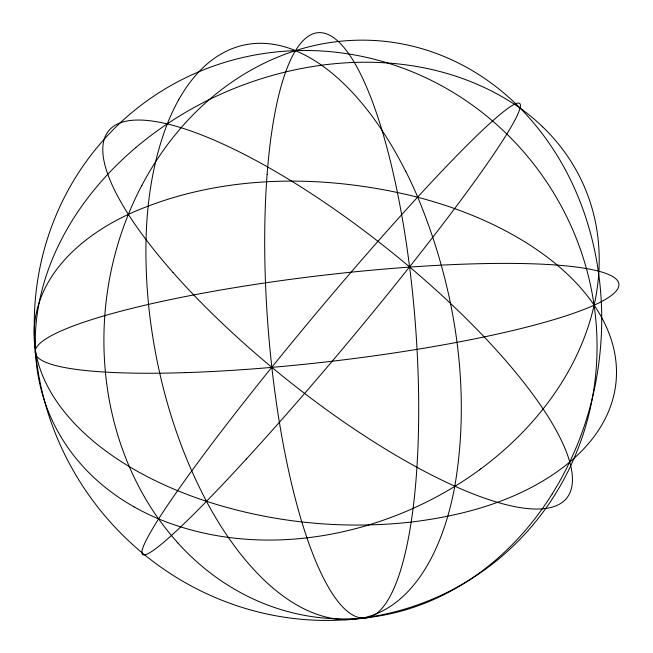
<?xml version="1.0" encoding="UTF-8"?>
<svg xmlns="http://www.w3.org/2000/svg" width="653" height="653" viewBox="0 0 653 653"><rect width="100%" height="100%" fill="white"/><g stroke="black" fill="none" stroke-linecap="round" stroke-linejoin="round"><path stroke-width="0.98" d="M552.201 493.905A289.973 248.254 -83 0 0 569.514 462.316C624.219 348.849 610.155 199.9 520.221 108.169A289.956 248.213 -83 0 0 496.435 87.045L494.941 85.886A289.973 248.254 -83 0 0 295.564 50.632A292.568 149.464 78.4 0 0 179.355 98.603M141.832 185.37L140.991 186.962A289.973 248.254 -83 0 0 128.404 214.274M178.62 99.925L179.363 98.611M552.242 493.848L551.099 495.651A289.973 248.254 -83 0 1 177.787 542.888M135.857 147.562L137.546 146.141A290.609 228.281 -23 0 1 167.323 123.833C269.126 55.342 415.332 35.466 520.221 108.169A290.609 228.281 -23 0 1 542.602 126.796M569.538 462.259C524.979 498.81 467.401 515.282 411.047 522.074C342.433 529.73 272.154 522.629 206.487 501.3A292.12 170.262 5.7 0 1 171.959 488.281L169.968 487.424A292.136 170.294 5.7 0 1 105.688 226.477L106.929 225.75A292.12 170.262 5.7 0 1 128.429 214.364M479.392 469.899L480.82 468.846M206.47 501.341A292.552 149.464 78.4 0 0 223.938 530.905L225.04 532.53A292.568 149.447 78.4 0 0 362.227 618.113A292.568 149.464 78.4 0 0 448.954 512.001L449.321 510.581A292.568 149.447 78.4 0 0 454.774 486.379C471.409 389.172 455.37 287.842 417.781 197.247C323.015 173.355 218.592 173.608 128.388 214.323C88.384 312.444 96.677 431.511 158.54 518.89C254.735 558.47 367.606 539.68 454.766 486.42A290.609 228.281 -23 0 0 479.375 469.907M134.118 506.899L132.714 506.099A290.609 228.281 -23 0 1 135.84 147.578M542.561 126.764L543.794 127.955A290.609 228.281 -23 0 1 480.837 468.838M176.637 541.582L177.796 542.872M206.487 501.3C174.302 440.391 155.61 372.781 148.517 304.396C142.836 243.944 145.268 181.061 167.307 123.85A292.568 149.447 78.4 0 1 178.596 99.958M405.627 171.029L406.346 172.474M569.522 462.251A292.12 170.262 5.7 0 0 587.463 444.75L588.418 443.665A292.136 170.294 5.7 0 0 446.481 205.785L444.873 205.254A292.12 170.262 5.7 0 0 417.789 197.279M158.499 518.874A290.609 228.281 -23 0 1 134.085 506.883M406.337 172.441A292.568 149.447 78.4 0 1 417.773 197.222M176.677 541.549A289.956 248.213 -83 0 1 158.581 518.849M141.693 185.689A289.956 248.213 -83 0 1 295.172 50.754M295.564 50.746A292.568 149.415 78.4 0 1 405.562 171.135M173.037 272.489A293.564 82.474 38.7 0 0 564.755 500.239A293.564 82.474 38.7 0 0 274.758 171.053A293.564 82.474 38.7 0 0 173.037 272.489M35.433 350.522A288.936 277.345 54 0 0 478.127 574.362A288.936 277.345 54 0 0 433.404 81.462A288.936 277.345 54 0 0 35.433 350.522M185.305 372.634A293.874 43.212 -6.7 0 0 618.881 284.055A293.874 43.212 -6.7 0 0 176.841 298.266A293.874 43.212 -6.7 0 0 185.305 372.634M267.118 174.31A293.654 73.552 85.4 0 0 362.227 618.113A293.654 73.552 85.4 0 0 395.587 183.754A293.654 73.552 85.4 0 0 267.118 174.31M246.328 459.043A293.964 21.549 -50.1 0 0 520.221 104.211A293.964 21.549 -50.1 0 0 226.869 424.172A293.964 21.549 -50.1 0 0 246.328 459.043"/></g></svg>
